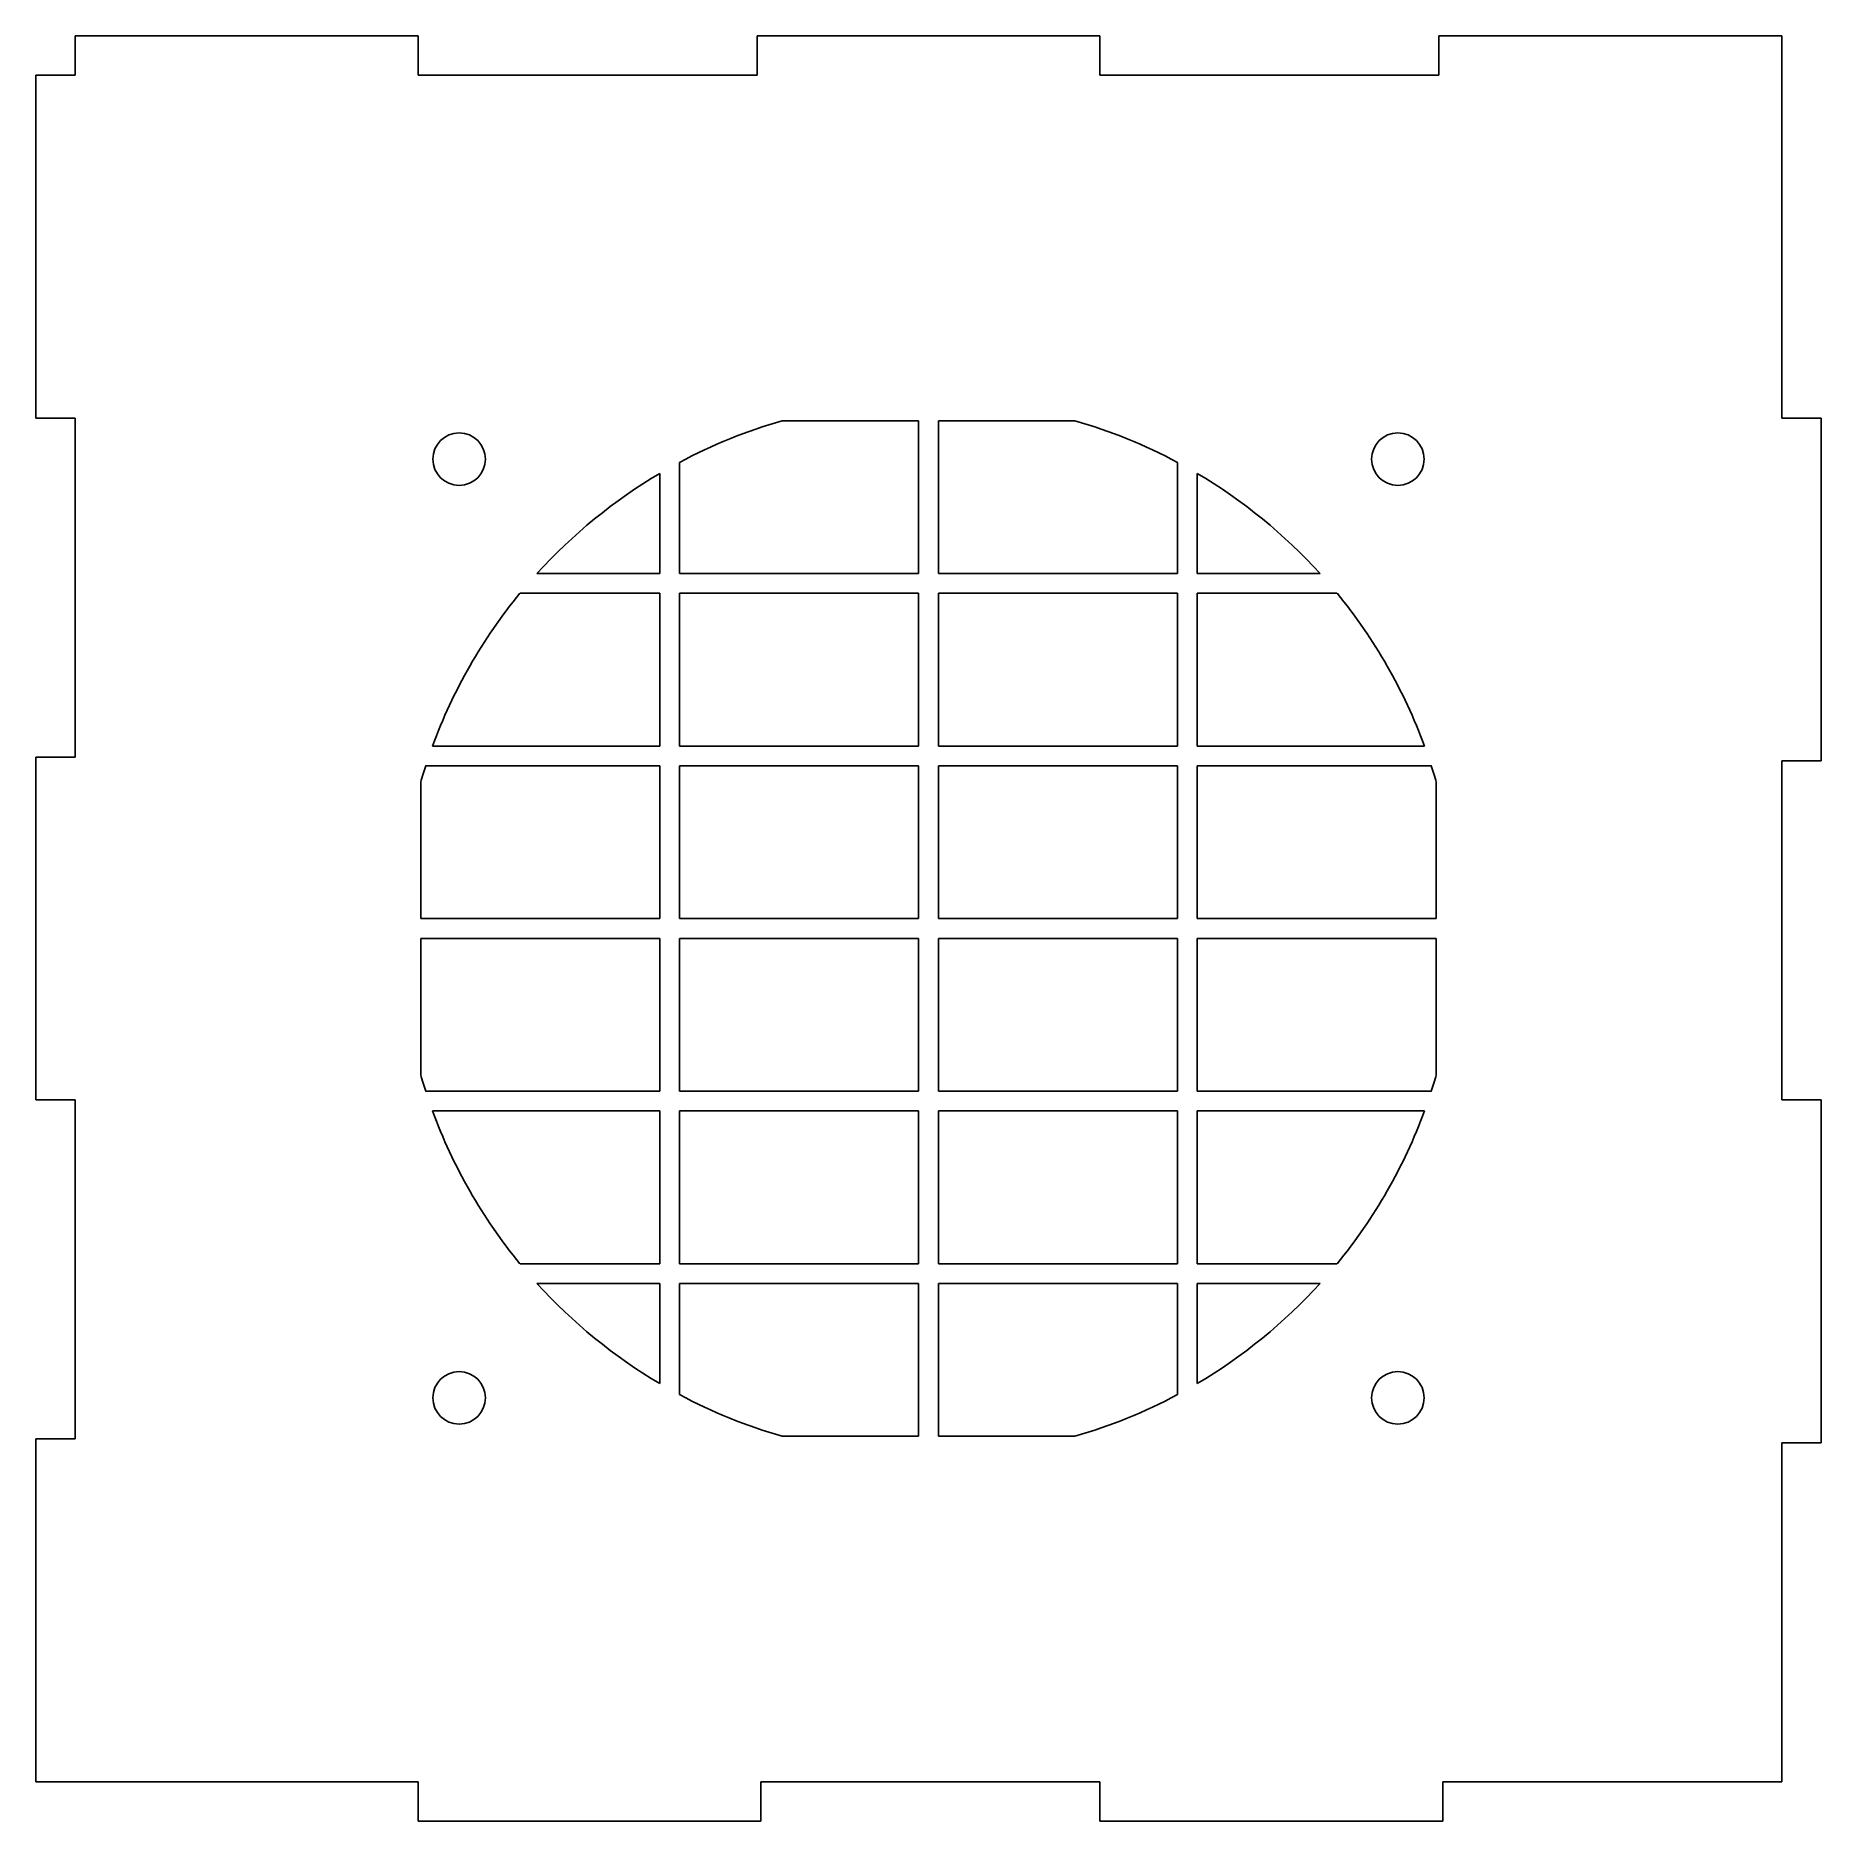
# Model space of a CAD drawing. Header units: millimetres. Extents: x -68 to 68, y -68 to 68.
import ezdxf

# ---------------------------------------------------------------- set-up
doc = ezdxf.new("R2010")
doc.units = ezdxf.units.MM

msp = doc.modelspace()

# ---------------------------------------------------------------- linework, layer by layer
at = {"color": 7, "linetype": 'Continuous', "lineweight": 25}
for p, q in [((-38.88, 68), (-65, 68)), ((-65, 68), (-65, 65)), ((-38.88, 65), (-38.88, 68)), ((13.06, 68), (-13.06, 68)), ((-13.06, 68), (-13.06, 65)), ((13.06, 65), (13.06, 68)), ((65, 68), (38.88, 68)), ((38.88, 68), (38.88, 65)), ((65, 38.88), (65, 68)), ((-65, 65), (-68, 65)), ((-68, 65), (-68, 38.88)), ((-13.06, 65), (-38.88, 65)), ((38.88, 65), (13.06, 65)), ((-68, 38.88), (-65, 38.88)), ((-65, 38.88), (-65, 13.06)), ((-0.75, 38.67), (-11.15, 38.67)), ((-0.75, 27.03), (-0.75, 38.67)), ((0.75, 27.03), (0.75, 38.67)), ((11.15, 38.67), (0.75, 38.67)), ((68, 38.88), (65, 38.88)), ((68, 12.76), (68, 38.88)), ((-18.96, 27.03), (-18.96, 35.5)), ((18.96, 27.03), (18.96, 35.5)), ((-20.46, 27.03), (-20.46, 34.66)), ((20.46, 27.03), (20.46, 34.66)), ((-20.46, 27.03), (-29.82, 27.03)), ((-0.75, 27.03), (-18.96, 27.03)), ((18.96, 27.03), (0.75, 27.03)), ((29.82, 27.03), (20.46, 27.03)), ((-31.11, 25.53), (-20.46, 25.53)), ((-20.46, 13.89), (-20.46, 25.53)), ((-18.96, 13.89), (-18.96, 25.53)), ((-18.96, 25.53), (-0.75, 25.53)), ((-0.75, 13.89), (-0.75, 25.53)), ((0.75, 13.89), (0.75, 25.53)), ((0.75, 25.53), (18.96, 25.53)), ((18.96, 13.89), (18.96, 25.53)), ((20.46, 13.89), (20.46, 25.53)), ((20.46, 25.53), (31.11, 25.53)), ((-20.46, 13.89), (-37.78, 13.89)), ((-0.75, 13.89), (-18.96, 13.89)), ((18.96, 13.89), (0.75, 13.89)), ((37.78, 13.89), (20.46, 13.89)), ((-65, 13.06), (-68, 13.06)), ((-68, 13.06), (-68, -13.06)), ((-38.3, 12.39), (-20.46, 12.39)), ((-20.46, 0.75), (-20.46, 12.39)), ((-18.96, 0.75), (-18.96, 12.39)), ((-18.96, 12.39), (-0.75, 12.39)), ((-0.75, 0.75), (-0.75, 12.39)), ((0.75, 0.75), (0.75, 12.39)), ((0.75, 12.39), (18.96, 12.39)), ((18.96, 0.75), (18.96, 12.39)), ((20.46, 0.75), (20.46, 12.39)), ((20.46, 12.39), (38.3, 12.39)), ((65, -13.06), (65, 12.76)), ((65, 12.76), (68, 12.76)), ((-38.67, 11.15), (-38.67, 0.75)), ((38.67, 0.75), (38.67, 11.15)), ((-20.46, 0.75), (-38.67, 0.75)), ((-0.75, 0.75), (-18.96, 0.75)), ((18.96, 0.75), (0.75, 0.75)), ((38.67, 0.75), (20.46, 0.75)), ((-38.67, -0.75), (-38.67, -11.15)), ((-38.67, -0.75), (-20.46, -0.75)), ((-20.46, -12.39), (-20.46, -0.75)), ((-18.96, -12.39), (-18.96, -0.75)), ((-18.96, -0.75), (-0.75, -0.75)), ((-0.75, -12.39), (-0.75, -0.75)), ((0.75, -12.39), (0.75, -0.75)), ((0.75, -0.75), (18.96, -0.75)), ((18.96, -12.39), (18.96, -0.75)), ((20.46, -12.39), (20.46, -0.75)), ((20.46, -0.75), (38.67, -0.75)), ((38.67, -11.15), (38.67, -0.75)), ((-68, -13.06), (-65, -13.06)), ((-65, -13.06), (-65, -38.88)), ((-20.46, -12.39), (-38.3, -12.39)), ((-0.75, -12.39), (-18.96, -12.39)), ((18.96, -12.39), (0.75, -12.39)), ((38.3, -12.39), (20.46, -12.39)), ((68, -13.06), (65, -13.06)), ((68, -39.18), (68, -13.06)), ((-37.78, -13.89), (-20.46, -13.89)), ((-20.46, -25.53), (-20.46, -13.89)), ((-18.96, -25.53), (-18.96, -13.89)), ((-18.96, -13.89), (-0.75, -13.89)), ((-0.75, -25.53), (-0.75, -13.89)), ((0.75, -25.53), (0.75, -13.89)), ((0.75, -13.89), (18.96, -13.89)), ((18.96, -25.53), (18.96, -13.89)), ((20.46, -25.53), (20.46, -13.89)), ((20.46, -13.89), (37.78, -13.89)), ((-20.46, -25.53), (-31.11, -25.53)), ((-0.75, -25.53), (-18.96, -25.53)), ((18.96, -25.53), (0.75, -25.53)), ((31.11, -25.53), (20.46, -25.53)), ((-29.82, -27.03), (-20.46, -27.03)), ((-20.46, -34.66), (-20.46, -27.03)), ((-18.96, -35.5), (-18.96, -27.03)), ((-18.96, -27.03), (-0.75, -27.03)), ((-0.75, -38.67), (-0.75, -27.03)), ((0.75, -38.67), (0.75, -27.03)), ((0.75, -27.03), (18.96, -27.03)), ((18.96, -35.5), (18.96, -27.03)), ((20.46, -34.66), (20.46, -27.03)), ((20.46, -27.03), (29.82, -27.03)), ((-65, -38.88), (-68, -38.88)), ((-68, -38.88), (-68, -65)), ((-11.15, -38.67), (-0.75, -38.67)), ((0.75, -38.67), (11.15, -38.67)), ((65, -65), (65, -39.18)), ((65, -39.18), (68, -39.18)), ((-68, -65), (-38.88, -65)), ((-38.88, -65), (-38.88, -68)), ((-12.76, -68), (-12.76, -65)), ((-12.76, -65), (13.06, -65)), ((13.06, -65), (13.06, -68)), ((39.18, -68), (39.18, -65)), ((39.18, -65), (65, -65)), ((-38.88, -68), (-12.76, -68)), ((13.06, -68), (39.18, -68))]:
    msp.add_line(p, q, dxfattribs=at)
for centre in [(-35.75, 35.75), (35.75, 35.75), (-35.75, -35.75), (35.75, -35.75)]:
    msp.add_circle(centre, 2, dxfattribs=at)
for start, end in [(106.0813, 118.1069), (61.8931, 73.9187), (120.5563, 137.8066), (42.1934, 59.4437), (140.6268, 159.81), (20.19, 39.3732), (162.0692, 163.9187), (16.0813, 17.9308), (196.0813, 197.9308), (342.0692, 343.9187), (200.19, 219.3732), (320.6268, 339.81), (222.1934, 239.4437), (300.5563, 317.8066), (241.8931, 253.9187), (286.0813, 298.1069)]:
    msp.add_arc((0, 0), 40.25, start, end, dxfattribs=at)

doc.saveas('drawing.dxf')
